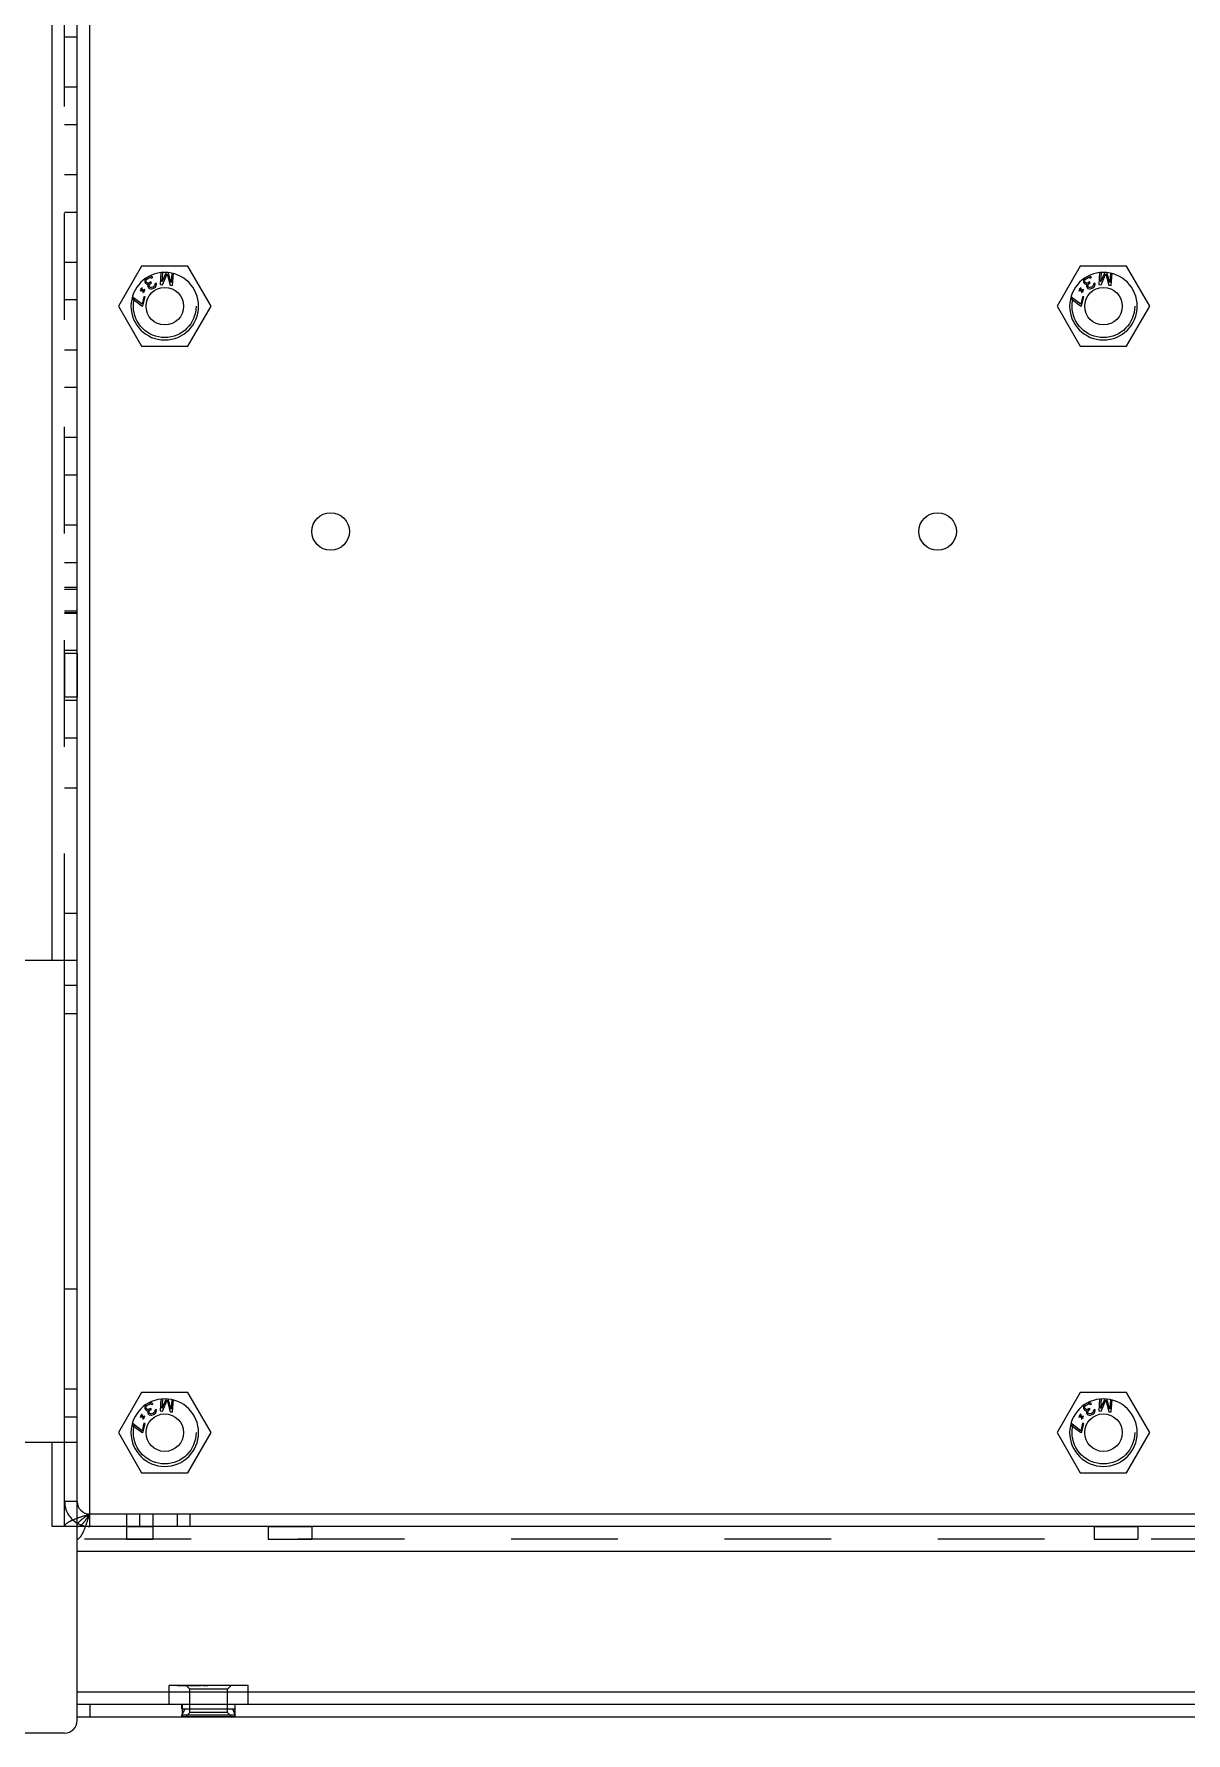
# Model space of a CAD drawing. Header units: millimetres. Extents: x 0 to 8948, y -1340 to 1100.
# Drawn here: x 7046.4 to 7138.5, y -885.5 to -749.7 of the extents above; entities that cross this region are included whole.
import ezdxf

# ---------------------------------------------------------------- set-up
doc = ezdxf.new("R2010")
doc.units = ezdxf.units.MM
doc.header["$LTSCALE"] = 85.25
doc.linetypes.add('HIDDEN', pattern=[0.2, 0.1, -0.1])
doc.layers.get('0').update_dxf_attribs({"linetype": 'CONTINUOUS'})
doc.layers.add('02___PRT_ALL_AXES', color=7, linetype='CONTINUOUS')
doc.layers.add('DEFAULT_2', color=8, linetype='HIDDEN')

msp = doc.modelspace()

# ---------------------------------------------------------------- linework, layer by layer
at = {"color": 7, "linetype": 'Continuous'}
for p, q in [((7049.887, -884.496), (7049.887, -631.996)), ((7047.887, -823.746), (7047.887, -663.996)), ((7050.887, -868.996), (7050.887, -663.996)), ((7055.283, -769.434), (7055.28, -769.51)), ((7055.28, -769.51), (7055.295, -769.576)), ((7055.314, -769.365), (7055.283, -769.434)), ((7055.295, -769.576), (7055.339, -769.649)), ((7055.364, -769.286), (7055.314, -769.365)), ((7055.339, -769.649), (7055.4, -769.711)), ((7055.42, -769.229), (7055.364, -769.286)), ((7055.38, -769.475), (7055.394, -769.417)), ((7055.384, -769.522), (7055.38, -769.475)), ((7055.428, -769.595), (7055.384, -769.522)), ((7055.394, -769.417), (7055.419, -769.377)), ((7055.419, -769.377), (7055.497, -769.305)), ((7055.508, -769.646), (7055.428, -769.595)), ((7055.497, -769.305), (7055.604, -769.241)), ((7055.583, -769.651), (7055.508, -769.646)), ((7055.649, -769.114), (7055.573, -769.137)), ((7055.701, -769.604), (7055.583, -769.651)), ((7055.604, -769.241), (7055.704, -769.205)), ((7055.743, -769.108), (7055.649, -769.114)), ((7055.66, -769.778), (7055.745, -769.677)), ((7055.773, -769.561), (7055.701, -769.604)), ((7055.704, -769.205), (7055.751, -769.202)), ((7055.818, -769.112), (7055.743, -769.108)), ((7055.745, -769.677), (7055.816, -769.634)), ((7055.751, -769.202), (7055.809, -769.217)), ((7055.816, -769.634), (7055.773, -769.561)), ((7055.809, -769.217), (7055.848, -769.243)), ((7055.887, -769.145), (7055.818, -769.112)), ((7055.848, -769.243), (7055.938, -769.189)), ((7055.938, -769.189), (7055.887, -769.145)), ((7056.194, -769.656), (7056.105, -769.709)), ((7056.22, -769.739), (7056.194, -769.656)), ((7056.577, -768.814), (7056.509, -769.764)), ((7056.996, -768.798), (7056.649, -769.561)), ((7056.704, -768.802), (7056.649, -769.561)), ((7056.696, -769.778), (7057.072, -768.909)), ((7057.072, -768.909), (7057.32, -769.822)), ((7057.397, -769.615), (7057.163, -768.81)), ((7057.452, -768.855), (7057.397, -769.615)), ((7057.507, -769.836), (7057.575, -768.885)), ((7130.283, -769.434), (7130.28, -769.51)), ((7130.28, -769.51), (7130.295, -769.576)), ((7130.314, -769.365), (7130.283, -769.434)), ((7130.295, -769.576), (7130.339, -769.649)), ((7130.364, -769.286), (7130.314, -769.365)), ((7130.339, -769.649), (7130.4, -769.711)), ((7130.42, -769.229), (7130.364, -769.286)), ((7130.38, -769.475), (7130.394, -769.417)), ((7130.384, -769.522), (7130.38, -769.475)), ((7130.428, -769.595), (7130.384, -769.522)), ((7130.394, -769.417), (7130.419, -769.377)), ((7130.419, -769.377), (7130.497, -769.305)), ((7130.508, -769.646), (7130.428, -769.595)), ((7130.497, -769.305), (7130.604, -769.241)), ((7130.583, -769.651), (7130.508, -769.646)), ((7130.649, -769.114), (7130.573, -769.137)), ((7130.701, -769.604), (7130.583, -769.651)), ((7130.604, -769.241), (7130.704, -769.205)), ((7130.743, -769.108), (7130.649, -769.114)), ((7130.66, -769.778), (7130.745, -769.677)), ((7130.773, -769.561), (7130.701, -769.604)), ((7130.704, -769.205), (7130.751, -769.202)), ((7130.818, -769.112), (7130.743, -769.108)), ((7130.745, -769.677), (7130.816, -769.634)), ((7130.751, -769.202), (7130.809, -769.217)), ((7130.816, -769.634), (7130.773, -769.561)), ((7130.809, -769.217), (7130.848, -769.243)), ((7130.887, -769.145), (7130.818, -769.112)), ((7130.848, -769.243), (7130.938, -769.189)), ((7130.938, -769.189), (7130.887, -769.145)), ((7131.194, -769.656), (7131.105, -769.709)), ((7131.22, -769.739), (7131.194, -769.656)), ((7131.577, -768.814), (7131.509, -769.764)), ((7131.996, -768.798), (7131.649, -769.561)), ((7131.704, -768.802), (7131.649, -769.561)), ((7131.696, -769.778), (7132.072, -768.909)), ((7132.072, -768.909), (7132.32, -769.822)), ((7132.397, -769.615), (7132.163, -768.81)), ((7132.452, -768.855), (7132.397, -769.615)), ((7132.507, -769.836), (7132.575, -768.885)), ((7054.262, -770.864), (7055.042, -771.466)), ((7055.07, -771.344), (7054.293, -770.746)), ((7055.061, -770.213), (7054.914, -770.237)), ((7054.914, -770.237), (7054.919, -770.266)), ((7054.919, -770.266), (7055.096, -770.237)), ((7054.963, -770.093), (7054.939, -770.127)), ((7054.939, -770.127), (7055.061, -770.213)), ((7055.085, -770.178), (7054.963, -770.093)), ((7055.087, -770.027), (7055.057, -770.032)), ((7055.057, -770.032), (7055.085, -770.178)), ((7055.206, -770.735), (7055.07, -771.344)), ((7055.12, -770.203), (7055.087, -770.027)), ((7055.096, -770.237), (7055.128, -770.413)), ((7055.296, -770.174), (7055.12, -770.203)), ((7055.128, -770.413), (7055.158, -770.408)), ((7055.158, -770.408), (7055.13, -770.261)), ((7055.13, -770.261), (7055.252, -770.347)), ((7055.146, -771.49), (7055.31, -770.758)), ((7055.154, -770.227), (7055.301, -770.203)), ((7055.276, -770.313), (7055.154, -770.227)), ((7055.31, -770.758), (7055.206, -770.735)), ((7055.252, -770.347), (7055.276, -770.313)), ((7055.301, -770.203), (7055.296, -770.174)), ((7055.4, -769.711), (7055.469, -769.744)), ((7055.469, -769.744), (7055.58, -769.727)), ((7055.542, -769.824), (7055.539, -769.901)), ((7055.539, -769.901), (7055.565, -769.984)), ((7055.58, -769.727), (7055.542, -769.824)), ((7055.565, -769.984), (7055.587, -770.021)), ((7055.587, -770.021), (7055.649, -770.083)), ((7055.646, -769.836), (7055.66, -769.778)), ((7055.654, -769.931), (7055.646, -769.836)), ((7055.649, -770.083), (7055.764, -770.113)), ((7055.676, -769.967), (7055.654, -769.931)), ((7055.745, -770), (7055.676, -769.967)), ((7055.82, -770.005), (7055.745, -770)), ((7055.764, -770.113), (7055.857, -770.106)), ((7055.92, -769.969), (7055.82, -770.005)), ((7055.857, -770.106), (7055.993, -770.05)), ((7055.992, -769.926), (7055.92, -769.969)), ((7056.07, -769.854), (7055.992, -769.926)), ((7055.993, -770.05), (7056.029, -770.028)), ((7056.029, -770.028), (7056.143, -769.935)), ((7056.102, -769.786), (7056.07, -769.854)), ((7056.105, -769.709), (7056.102, -769.786)), ((7056.143, -769.935), (7056.192, -769.855)), ((7056.192, -769.855), (7056.22, -769.739)), ((7056.509, -769.764), (7056.696, -769.778)), ((7057.32, -769.822), (7057.507, -769.836)), ((7129.262, -770.864), (7130.042, -771.466)), ((7130.07, -771.344), (7129.293, -770.746)), ((7130.061, -770.213), (7129.914, -770.237)), ((7129.914, -770.237), (7129.919, -770.266)), ((7129.919, -770.266), (7130.096, -770.237)), ((7129.963, -770.093), (7129.939, -770.127)), ((7129.939, -770.127), (7130.061, -770.213)), ((7130.085, -770.178), (7129.963, -770.093)), ((7130.087, -770.027), (7130.057, -770.032)), ((7130.057, -770.032), (7130.085, -770.178)), ((7130.206, -770.735), (7130.07, -771.344)), ((7130.12, -770.203), (7130.087, -770.027)), ((7130.096, -770.237), (7130.128, -770.413)), ((7130.296, -770.174), (7130.12, -770.203)), ((7130.128, -770.413), (7130.158, -770.408)), ((7130.158, -770.408), (7130.13, -770.261)), ((7130.13, -770.261), (7130.252, -770.347)), ((7130.146, -771.49), (7130.31, -770.758)), ((7130.154, -770.227), (7130.301, -770.203)), ((7130.276, -770.313), (7130.154, -770.227)), ((7130.31, -770.758), (7130.206, -770.735)), ((7130.252, -770.347), (7130.276, -770.313)), ((7130.301, -770.203), (7130.296, -770.174)), ((7130.4, -769.711), (7130.469, -769.744)), ((7130.469, -769.744), (7130.58, -769.727)), ((7130.542, -769.824), (7130.539, -769.901)), ((7130.539, -769.901), (7130.565, -769.984)), ((7130.58, -769.727), (7130.542, -769.824)), ((7130.565, -769.984), (7130.587, -770.021)), ((7130.587, -770.021), (7130.649, -770.083)), ((7130.646, -769.836), (7130.66, -769.778)), ((7130.654, -769.931), (7130.646, -769.836)), ((7130.649, -770.083), (7130.764, -770.113)), ((7130.676, -769.967), (7130.654, -769.931)), ((7130.745, -770), (7130.676, -769.967)), ((7130.82, -770.005), (7130.745, -770)), ((7130.764, -770.113), (7130.857, -770.106)), ((7130.92, -769.969), (7130.82, -770.005)), ((7130.857, -770.106), (7130.993, -770.05)), ((7130.992, -769.926), (7130.92, -769.969)), ((7131.07, -769.854), (7130.992, -769.926)), ((7130.993, -770.05), (7131.029, -770.028)), ((7131.029, -770.028), (7131.143, -769.935)), ((7131.102, -769.786), (7131.07, -769.854)), ((7131.105, -769.709), (7131.102, -769.786)), ((7131.143, -769.935), (7131.192, -769.855)), ((7131.192, -769.855), (7131.22, -769.739)), ((7131.509, -769.764), (7131.696, -769.778)), ((7132.32, -769.822), (7132.507, -769.836)), ((7055.042, -771.466), (7055.146, -771.49)), ((7130.042, -771.466), (7130.146, -771.49)), ((7008.637, -823.746), (7049.887, -823.746)), ((7048.887, -825.746), (7049.887, -825.746)), ((7055.364, -859.286), (7055.314, -859.365)), ((7055.42, -859.229), (7055.364, -859.286)), ((7055.497, -859.305), (7055.604, -859.241)), ((7055.649, -859.114), (7055.573, -859.137)), ((7055.604, -859.241), (7055.704, -859.205)), ((7055.743, -859.108), (7055.649, -859.114)), ((7055.704, -859.205), (7055.751, -859.202)), ((7055.818, -859.112), (7055.743, -859.108)), ((7055.751, -859.202), (7055.809, -859.217)), ((7055.809, -859.217), (7055.848, -859.243)), ((7055.887, -859.145), (7055.818, -859.112)), ((7055.848, -859.243), (7055.938, -859.189)), ((7055.938, -859.189), (7055.887, -859.145)), ((7056.577, -858.814), (7056.509, -859.764)), ((7056.996, -858.798), (7056.649, -859.561)), ((7056.704, -858.802), (7056.649, -859.561)), ((7056.696, -859.778), (7057.072, -858.909)), ((7057.072, -858.909), (7057.32, -859.822)), ((7057.397, -859.615), (7057.163, -858.81)), ((7057.452, -858.855), (7057.397, -859.615)), ((7057.507, -859.836), (7057.575, -858.885)), ((7130.364, -859.286), (7130.314, -859.365)), ((7130.42, -859.229), (7130.364, -859.286)), ((7130.497, -859.305), (7130.604, -859.241)), ((7130.649, -859.114), (7130.573, -859.137)), ((7130.604, -859.241), (7130.704, -859.205)), ((7130.743, -859.108), (7130.649, -859.114)), ((7130.704, -859.205), (7130.751, -859.202)), ((7130.818, -859.112), (7130.743, -859.108)), ((7130.751, -859.202), (7130.809, -859.217)), ((7130.809, -859.217), (7130.848, -859.243)), ((7130.887, -859.145), (7130.818, -859.112)), ((7130.848, -859.243), (7130.938, -859.189)), ((7130.938, -859.189), (7130.887, -859.145)), ((7131.577, -858.814), (7131.509, -859.764)), ((7131.996, -858.798), (7131.649, -859.561)), ((7131.704, -858.802), (7131.649, -859.561)), ((7131.696, -859.778), (7132.072, -858.909)), ((7132.072, -858.909), (7132.32, -859.822)), ((7132.397, -859.615), (7132.163, -858.81)), ((7132.452, -858.855), (7132.397, -859.615)), ((7132.507, -859.836), (7132.575, -858.885)), ((7048.887, -860.246), (7049.887, -860.246)), ((7055.061, -860.213), (7054.914, -860.237)), ((7054.914, -860.237), (7054.919, -860.266)), ((7054.919, -860.266), (7055.096, -860.237)), ((7054.963, -860.093), (7054.939, -860.127)), ((7054.939, -860.127), (7055.061, -860.213)), ((7055.085, -860.178), (7054.963, -860.093)), ((7055.087, -860.027), (7055.057, -860.032)), ((7055.057, -860.032), (7055.085, -860.178)), ((7055.12, -860.203), (7055.087, -860.027)), ((7055.096, -860.237), (7055.128, -860.413)), ((7055.296, -860.174), (7055.12, -860.203)), ((7055.128, -860.413), (7055.158, -860.408)), ((7055.13, -860.261), (7055.252, -860.347)), ((7055.158, -860.408), (7055.13, -860.261)), ((7055.154, -860.227), (7055.301, -860.203)), ((7055.276, -860.313), (7055.154, -860.227)), ((7055.252, -860.347), (7055.276, -860.313)), ((7055.283, -859.434), (7055.28, -859.51)), ((7055.28, -859.51), (7055.295, -859.576)), ((7055.314, -859.365), (7055.283, -859.434)), ((7055.295, -859.576), (7055.339, -859.649)), ((7055.301, -860.203), (7055.296, -860.174)), ((7055.339, -859.649), (7055.4, -859.711)), ((7055.38, -859.475), (7055.394, -859.417)), ((7055.384, -859.522), (7055.38, -859.475)), ((7055.428, -859.595), (7055.384, -859.522)), ((7055.394, -859.417), (7055.419, -859.377)), ((7055.4, -859.711), (7055.469, -859.744)), ((7055.419, -859.377), (7055.497, -859.305)), ((7055.508, -859.646), (7055.428, -859.595)), ((7055.469, -859.744), (7055.58, -859.727)), ((7055.583, -859.651), (7055.508, -859.646)), ((7055.542, -859.824), (7055.539, -859.901)), ((7055.539, -859.901), (7055.565, -859.984)), ((7055.58, -859.727), (7055.542, -859.824)), ((7055.565, -859.984), (7055.587, -860.021)), ((7055.701, -859.604), (7055.583, -859.651)), ((7055.587, -860.021), (7055.649, -860.083)), ((7055.646, -859.836), (7055.66, -859.778)), ((7055.654, -859.931), (7055.646, -859.836)), ((7055.649, -860.083), (7055.764, -860.113)), ((7055.676, -859.967), (7055.654, -859.931)), ((7055.66, -859.778), (7055.745, -859.677)), ((7055.745, -860), (7055.676, -859.967)), ((7055.773, -859.561), (7055.701, -859.604)), ((7055.745, -859.677), (7055.816, -859.634)), ((7055.82, -860.005), (7055.745, -860)), ((7055.764, -860.113), (7055.857, -860.106)), ((7055.816, -859.634), (7055.773, -859.561)), ((7055.92, -859.969), (7055.82, -860.005)), ((7055.857, -860.106), (7055.993, -860.05)), ((7055.992, -859.926), (7055.92, -859.969)), ((7056.07, -859.854), (7055.992, -859.926)), ((7055.993, -860.05), (7056.029, -860.028)), ((7056.029, -860.028), (7056.143, -859.935)), ((7056.102, -859.786), (7056.07, -859.854)), ((7056.105, -859.709), (7056.102, -859.786)), ((7056.194, -859.656), (7056.105, -859.709)), ((7056.143, -859.935), (7056.192, -859.855)), ((7056.192, -859.855), (7056.22, -859.739)), ((7056.22, -859.739), (7056.194, -859.656)), ((7056.509, -859.764), (7056.696, -859.778)), ((7057.32, -859.822), (7057.507, -859.836)), ((7130.061, -860.213), (7129.914, -860.237)), ((7129.914, -860.237), (7129.919, -860.266)), ((7129.919, -860.266), (7130.096, -860.237)), ((7129.963, -860.093), (7129.939, -860.127)), ((7129.939, -860.127), (7130.061, -860.213)), ((7130.085, -860.178), (7129.963, -860.093)), ((7130.087, -860.027), (7130.057, -860.032)), ((7130.057, -860.032), (7130.085, -860.178)), ((7130.12, -860.203), (7130.087, -860.027)), ((7130.096, -860.237), (7130.128, -860.413)), ((7130.296, -860.174), (7130.12, -860.203)), ((7130.128, -860.413), (7130.158, -860.408)), ((7130.13, -860.261), (7130.252, -860.347)), ((7130.158, -860.408), (7130.13, -860.261)), ((7130.154, -860.227), (7130.301, -860.203)), ((7130.276, -860.313), (7130.154, -860.227)), ((7130.252, -860.347), (7130.276, -860.313)), ((7130.283, -859.434), (7130.28, -859.51)), ((7130.28, -859.51), (7130.295, -859.576)), ((7130.314, -859.365), (7130.283, -859.434)), ((7130.295, -859.576), (7130.339, -859.649)), ((7130.301, -860.203), (7130.296, -860.174)), ((7130.339, -859.649), (7130.4, -859.711)), ((7130.38, -859.475), (7130.394, -859.417)), ((7130.384, -859.522), (7130.38, -859.475)), ((7130.428, -859.595), (7130.384, -859.522)), ((7130.394, -859.417), (7130.419, -859.377)), ((7130.4, -859.711), (7130.469, -859.744)), ((7130.419, -859.377), (7130.497, -859.305)), ((7130.508, -859.646), (7130.428, -859.595)), ((7130.469, -859.744), (7130.58, -859.727)), ((7130.583, -859.651), (7130.508, -859.646)), ((7130.542, -859.824), (7130.539, -859.901)), ((7130.539, -859.901), (7130.565, -859.984)), ((7130.58, -859.727), (7130.542, -859.824)), ((7130.565, -859.984), (7130.587, -860.021)), ((7130.701, -859.604), (7130.583, -859.651)), ((7130.587, -860.021), (7130.649, -860.083)), ((7130.646, -859.836), (7130.66, -859.778)), ((7130.654, -859.931), (7130.646, -859.836)), ((7130.649, -860.083), (7130.764, -860.113)), ((7130.676, -859.967), (7130.654, -859.931)), ((7130.66, -859.778), (7130.745, -859.677)), ((7130.745, -860), (7130.676, -859.967)), ((7130.773, -859.561), (7130.701, -859.604)), ((7130.745, -859.677), (7130.816, -859.634)), ((7130.82, -860.005), (7130.745, -860)), ((7130.764, -860.113), (7130.857, -860.106)), ((7130.816, -859.634), (7130.773, -859.561)), ((7130.92, -859.969), (7130.82, -860.005)), ((7130.857, -860.106), (7130.993, -860.05)), ((7130.992, -859.926), (7130.92, -859.969)), ((7131.07, -859.854), (7130.992, -859.926)), ((7130.993, -860.05), (7131.029, -860.028)), ((7131.029, -860.028), (7131.143, -859.935)), ((7131.102, -859.786), (7131.07, -859.854)), ((7131.105, -859.709), (7131.102, -859.786)), ((7131.194, -859.656), (7131.105, -859.709)), ((7131.143, -859.935), (7131.192, -859.855)), ((7131.192, -859.855), (7131.22, -859.739)), ((7131.22, -859.739), (7131.194, -859.656)), ((7131.509, -859.764), (7131.696, -859.778)), ((7132.32, -859.822), (7132.507, -859.836)), ((7054.262, -860.864), (7055.042, -861.466)), ((7055.07, -861.344), (7054.293, -860.746)), ((7055.042, -861.466), (7055.146, -861.49)), ((7055.206, -860.735), (7055.07, -861.344)), ((7055.146, -861.49), (7055.31, -860.758)), ((7055.31, -860.758), (7055.206, -860.735)), ((7129.262, -860.864), (7130.042, -861.466)), ((7130.07, -861.344), (7129.293, -860.746)), ((7130.042, -861.466), (7130.146, -861.49)), ((7130.206, -860.735), (7130.07, -861.344)), ((7130.146, -861.49), (7130.31, -860.758)), ((7130.31, -860.758), (7130.206, -860.735)), ((7008.637, -862.246), (7049.887, -862.246)), ((7047.887, -868.996), (7047.887, -862.246)), ((7050.887, -867.996), (7364.887, -867.996)), ((7057.887, -867.996), (7057.887, -868.996)), ((7058.887, -867.996), (7058.887, -868.996)), ((7365.887, -868.996), (7047.887, -868.996)), ((7365.887, -870.996), (7049.887, -870.996)), ((7049.887, -882.196), (7057.237, -882.196)), ((7057.237, -883.196), (7057.237, -881.696)), ((7063.537, -881.696), (7057.237, -881.696)), ((7063.537, -883.196), (7063.537, -881.696)), ((7063.537, -882.196), (7147.237, -882.196)), ((7049.887, -883.196), (7365.887, -883.196)), ((7050.887, -883.196), (7050.887, -884.196)), ((7048.887, -885.496), (6994.387, -885.496))]:
    msp.add_line(p, q, dxfattribs=at)
at = {"color": 3, "linetype": 'Continuous'}
for p, q in [((7048.887, -862.246), (7048.887, -823.746)), ((7049.887, -884.196), (7365.887, -884.196))]:
    msp.add_line(p, q, dxfattribs=at)
at = {"color": 7, "linetype": 'Continuous'}
for centre, radius, start, end in [((7056.887, -771.496), 2.7, 0, 180), ((7131.887, -771.496), 2.7, 0, 180), ((7056.887, -861.496), 2.7, 0, 180), ((7131.887, -861.496), 2.7, 0, 180), ((7050.887, -866.996), 1, 180, 270), ((7048.887, -884.496), 1, 270, 0)]:
    msp.add_arc(centre, radius, start, end, dxfattribs=at)
at = {"color": 3, "linetype": 'Continuous'}
msp.add_arc((7050.887, -866.996), 2, 239.86467, 270, dxfattribs=at)
at = {"color": 7, "linetype": 'Continuous'}
for points, knots in [([(7049.887, -868.996), (7049.887, -868.976), (7049.893, -868.893), (7049.925, -868.813), (7049.956, -868.758)], [0, 0, 0, 0, 0.2390557, 1, 1, 1, 1]), ([(7049.887, -868.996), (7049.914, -868.996), (7050.029, -868.984), (7050.135, -868.926), (7050.206, -868.873)], [0, 0, 0, 0, 0.2318764, 1, 1, 1, 1])]:
    msp.add_open_spline(points, degree=3, knots=knots, dxfattribs=at)
at = {"layer": '02___PRT_ALL_AXES', "color": 8, "linetype": 'HIDDEN'}
for p, q in [((7049.887, -796.046), (7048.887, -796.046)), ((7048.887, -799.246), (7048.887, -802.746)), ((7049.887, -799.246), (7048.887, -799.246)), ((7049.887, -799.246), (7049.887, -802.746)), ((7049.887, -802.746), (7048.887, -802.746)), ((7053.837, -867.996), (7053.837, -869.996)), ((7053.837, -867.996), (7055.937, -867.996)), ((7054.887, -868.996), (7054.887, -867.996)), ((7055.937, -867.996), (7055.937, -869.996)), ((7053.837, -868.996), (7055.937, -868.996)), ((7053.837, -869.996), (7055.937, -869.996)), ((7065.137, -868.996), (7065.137, -869.996)), ((7065.137, -868.996), (7068.637, -868.996)), ((7065.137, -869.996), (7068.637, -869.996)), ((7068.637, -868.996), (7068.637, -869.996)), ((7131.137, -868.996), (7134.637, -868.996)), ((7131.137, -868.996), (7131.137, -869.996)), ((7131.137, -869.996), (7134.637, -869.996)), ((7134.637, -868.996), (7134.637, -869.996)), ((7058.287, -883.196), (7058.287, -884.196)), ((7058.287, -883.196), (7062.487, -883.196)), ((7062.487, -883.196), (7062.487, -884.196)), ((7058.287, -884.196), (7062.487, -884.196))]:
    msp.add_line(p, q, dxfattribs=at)
at = {"layer": '02___PRT_ALL_AXES', "color": 7, "linetype": 'Continuous'}
for centre in [(7056.887, -771.496), (7131.887, -771.496), (7070.137, -789.496), (7118.637, -789.496), (7056.887, -861.496), (7131.887, -861.496)]:
    msp.add_circle(centre, 1.5, dxfattribs=at)
for centre in [(7056.887, -771.496), (7131.887, -771.496), (7056.887, -861.496), (7131.887, -861.496)]:
    msp.add_arc(centre, 2.7, 180, 0, dxfattribs=at)
at = {"layer": 'DEFAULT_2', "color": 8, "linetype": 'HIDDEN'}
for p, q in [((7048.887, -823.746), (7048.887, -663.996)), ((7049.887, -749.996), (7048.887, -749.996)), ((7049.887, -753.996), (7048.887, -753.996)), ((7049.887, -756.996), (7048.887, -756.996)), ((7049.887, -760.996), (7048.887, -760.996)), ((7049.887, -763.996), (7048.887, -763.996)), ((7049.887, -767.996), (7048.887, -767.996)), ((7055.039, -768.296), (7053.192, -771.496)), ((7058.734, -768.296), (7055.039, -768.296)), ((7060.582, -771.496), (7058.734, -768.296)), ((7130.039, -768.296), (7128.192, -771.496)), ((7133.734, -768.296), (7130.039, -768.296)), ((7135.582, -771.496), (7133.734, -768.296)), ((7049.887, -770.996), (7048.887, -770.996)), ((7053.192, -771.496), (7055.039, -774.696)), ((7058.734, -774.696), (7060.582, -771.496)), ((7128.192, -771.496), (7130.039, -774.696)), ((7133.734, -774.696), (7135.582, -771.496)), ((7049.887, -774.996), (7048.887, -774.996)), ((7055.039, -774.696), (7058.734, -774.696)), ((7130.039, -774.696), (7133.734, -774.696)), ((7049.887, -777.996), (7048.887, -777.996)), ((7049.887, -781.996), (7048.887, -781.996)), ((7049.887, -784.996), (7048.887, -784.996)), ((7049.887, -788.996), (7048.887, -788.996)), ((7049.887, -791.996), (7048.887, -791.996)), ((7048.887, -793.946), (7049.887, -793.946)), ((7048.887, -794.112), (7049.887, -794.112)), ((7048.887, -795.832), (7049.887, -795.832)), ((7049.887, -795.996), (7048.887, -795.996)), ((7049.887, -798.996), (7048.887, -798.996)), ((7049.887, -802.996), (7048.887, -802.996)), ((7049.887, -805.996), (7048.887, -805.996)), ((7049.887, -809.996), (7048.887, -809.996)), ((7048.887, -819.996), (7049.887, -819.996)), ((7048.887, -827.996), (7049.887, -827.996)), ((7048.887, -849.996), (7049.887, -849.996)), ((7048.887, -857.996), (7049.887, -857.996)), ((7055.039, -858.296), (7053.192, -861.496)), ((7058.734, -858.296), (7055.039, -858.296)), ((7060.582, -861.496), (7058.734, -858.296)), ((7130.039, -858.296), (7128.192, -861.496)), ((7133.734, -858.296), (7130.039, -858.296)), ((7135.582, -861.496), (7133.734, -858.296)), ((7053.192, -861.496), (7055.039, -864.696)), ((7058.734, -864.696), (7060.582, -861.496)), ((7128.192, -861.496), (7130.039, -864.696)), ((7133.734, -864.696), (7135.582, -861.496)), ((7048.887, -868.996), (7048.887, -862.246)), ((7055.039, -864.696), (7058.734, -864.696)), ((7130.039, -864.696), (7133.734, -864.696)), ((7049.887, -866.996), (7048.887, -866.996)), ((7365.887, -869.996), (7049.887, -869.996)), ((7057.237, -882.196), (7063.537, -882.196)), ((7057.911, -881.716), (7057.911, -881.696)), ((7059.803, -881.716), (7057.911, -881.716)), ((7057.925, -881.716), (7057.925, -881.696)), ((7057.948, -881.696), (7057.948, -881.716)), ((7057.955, -881.716), (7057.955, -881.696)), ((7057.993, -881.696), (7057.993, -881.716)), ((7057.993, -881.716), (7057.993, -881.696)), ((7057.994, -881.696), (7057.994, -881.716)), ((7057.996, -881.716), (7057.996, -881.696)), ((7058.006, -881.716), (7058.006, -881.696)), ((7058.016, -881.696), (7058.016, -881.716)), ((7058.24, -881.716), (7058.24, -881.696)), ((7058.273, -881.716), (7058.273, -881.696)), ((7058.354, -881.716), (7058.354, -881.696)), ((7058.387, -881.716), (7058.387, -881.696)), ((7058.396, -881.696), (7058.396, -881.716)), ((7058.408, -881.716), (7058.408, -881.696)), ((7058.428, -881.696), (7058.428, -881.716)), ((7058.429, -881.716), (7058.429, -881.696)), ((7058.431, -881.716), (7058.431, -881.696)), ((7058.458, -881.716), (7058.458, -881.696)), ((7058.459, -881.716), (7058.459, -881.696)), ((7058.465, -881.716), (7058.465, -881.696)), ((7058.475, -881.716), (7058.475, -881.696)), ((7058.487, -881.696), (7058.487, -881.716)), ((7058.488, -881.716), (7058.488, -881.696)), ((7058.533, -881.716), (7058.533, -881.696)), ((7058.545, -881.716), (7058.545, -881.696)), ((7058.575, -881.716), (7058.575, -881.696)), ((7058.578, -881.716), (7058.578, -881.696)), ((7058.581, -881.716), (7058.581, -881.696)), ((7058.887, -881.996), (7058.587, -881.696)), ((7058.588, -881.716), (7058.588, -881.696)), ((7058.655, -881.716), (7058.655, -881.696)), ((7058.673, -881.696), (7058.673, -881.716)), ((7058.675, -881.716), (7058.675, -881.696)), ((7058.677, -881.716), (7058.677, -881.696)), ((7058.678, -881.696), (7058.678, -881.716)), ((7058.692, -881.696), (7058.692, -881.716)), ((7058.695, -881.716), (7058.695, -881.696)), ((7058.698, -881.716), (7058.698, -881.696)), ((7058.711, -881.716), (7058.711, -881.696)), ((7058.712, -881.716), (7058.712, -881.696)), ((7058.72, -881.716), (7058.72, -881.696)), ((7058.721, -881.716), (7058.721, -881.696)), ((7058.782, -881.716), (7058.782, -881.696)), ((7058.782, -881.716), (7058.782, -881.696)), ((7058.794, -881.696), (7058.794, -881.716)), ((7058.819, -881.716), (7058.819, -881.696)), ((7058.825, -881.716), (7058.825, -881.696)), ((7058.841, -881.716), (7058.841, -881.696)), ((7058.843, -881.716), (7058.843, -881.696)), ((7058.856, -881.696), (7058.856, -881.716)), ((7058.86, -881.716), (7058.86, -881.696)), ((7058.87, -881.716), (7058.87, -881.696)), ((7058.871, -881.716), (7058.871, -881.696)), ((7058.874, -881.716), (7058.874, -881.696)), ((7058.886, -881.716), (7058.886, -881.696)), ((7058.887, -883.866), (7058.887, -881.996)), ((7061.887, -881.996), (7058.887, -881.996)), ((7058.899, -881.696), (7058.899, -881.716)), ((7058.9, -881.716), (7058.9, -881.696)), ((7058.901, -881.716), (7058.901, -881.696)), ((7058.935, -881.696), (7058.935, -881.716)), ((7058.942, -881.716), (7058.942, -881.696)), ((7059.002, -881.716), (7059.002, -881.696)), ((7059.009, -881.696), (7059.009, -881.716)), ((7059.033, -881.716), (7059.033, -881.696)), ((7059.044, -881.716), (7059.044, -881.696)), ((7059.056, -881.696), (7059.056, -881.716)), ((7059.067, -881.716), (7059.067, -881.696)), ((7059.067, -881.716), (7059.067, -881.696)), ((7059.078, -881.716), (7059.078, -881.696)), ((7059.08, -881.716), (7059.08, -881.696)), ((7059.119, -881.716), (7059.119, -881.696)), ((7059.148, -881.716), (7059.148, -881.696)), ((7059.155, -881.716), (7059.155, -881.696)), ((7059.156, -881.716), (7059.156, -881.696)), ((7059.231, -881.696), (7059.231, -881.716)), ((7059.249, -881.716), (7059.249, -881.696)), ((7059.278, -881.716), (7059.278, -881.696)), ((7059.291, -881.696), (7059.291, -881.716)), ((7059.301, -881.696), (7059.301, -881.716)), ((7059.319, -881.716), (7059.319, -881.696)), ((7059.349, -881.696), (7059.349, -881.716)), ((7059.357, -881.716), (7059.357, -881.696)), ((7059.486, -881.696), (7059.486, -881.716)), ((7059.52, -881.716), (7059.52, -881.696)), ((7059.549, -881.716), (7059.549, -881.696)), ((7059.556, -881.716), (7059.556, -881.696)), ((7059.585, -881.716), (7059.585, -881.696)), ((7059.597, -881.716), (7059.597, -881.696)), ((7059.625, -881.716), (7059.625, -881.696)), ((7059.632, -881.716), (7059.632, -881.696)), ((7059.791, -881.716), (7059.791, -881.696)), ((7059.803, -881.716), (7059.803, -881.696)), ((7059.943, -881.696), (7059.943, -881.716)), ((7060.324, -881.716), (7059.943, -881.716)), ((7059.944, -881.716), (7059.944, -881.696)), ((7059.984, -881.716), (7059.984, -881.696)), ((7059.993, -881.716), (7059.993, -881.696)), ((7059.994, -881.696), (7059.994, -881.716)), ((7059.995, -881.716), (7059.995, -881.696)), ((7060.017, -881.716), (7060.017, -881.696)), ((7060.024, -881.716), (7060.024, -881.696)), ((7060.024, -881.696), (7060.024, -881.716)), ((7060.029, -881.716), (7060.029, -881.696)), ((7060.032, -881.716), (7060.032, -881.696)), ((7060.11, -881.716), (7060.11, -881.696)), ((7060.126, -881.716), (7060.126, -881.696)), ((7060.126, -881.716), (7060.126, -881.696)), ((7060.135, -881.716), (7060.135, -881.696)), ((7060.16, -881.716), (7060.16, -881.696)), ((7060.171, -881.716), (7060.171, -881.696)), ((7060.217, -881.716), (7060.217, -881.696)), ((7060.244, -881.716), (7060.244, -881.696)), ((7060.25, -881.716), (7060.25, -881.696)), ((7060.276, -881.716), (7060.276, -881.696)), ((7060.277, -881.716), (7060.277, -881.696)), ((7060.283, -881.716), (7060.283, -881.696)), ((7060.284, -881.716), (7060.284, -881.696)), ((7060.291, -881.696), (7060.291, -881.716)), ((7060.295, -881.716), (7060.295, -881.696)), ((7060.323, -881.716), (7060.323, -881.696)), ((7060.324, -881.716), (7060.324, -881.696)), ((7061.887, -881.996), (7062.187, -881.696)), ((7061.887, -883.866), (7061.887, -881.996)), ((7058.262, -883.576), (7058.262, -883.196)), ((7058.262, -883.576), (7062.512, -883.576)), ((7058.487, -883.576), (7058.262, -884.066)), ((7062.287, -883.576), (7062.512, -884.066)), ((7062.512, -883.576), (7062.512, -883.196)), ((7058.262, -884.166), (7058.262, -884.066)), ((7062.512, -884.066), (7058.262, -884.066)), ((7058.262, -884.166), (7062.512, -884.166)), ((7058.887, -883.866), (7058.587, -884.166)), ((7061.887, -883.866), (7058.887, -883.866)), ((7061.887, -883.866), (7062.187, -884.166)), ((7062.512, -884.166), (7062.512, -884.066))]:
    msp.add_line(p, q, dxfattribs=at)
for centre in [(7056.887, -771.496), (7131.887, -771.496), (7056.887, -861.496), (7131.887, -861.496)]:
    msp.add_circle(centre, 2.5, dxfattribs=at)
msp.add_arc((7050.887, -866.996), 2, 180, 239.86467, dxfattribs=at)
for points, knots in [([(7048.887, -868.996), (7048.887, -868.898), (7049.018, -868.746), (7049.237, -868.609), (7049.598, -868.431), (7050.154, -868.23), (7050.631, -868.077), (7050.887, -867.996)], [0, 0, 0, 0, 0.1275582, 0.2247905, 0.3461005, 0.6491201, 1, 1, 1, 1]), ([(7049.887, -869.996), (7049.985, -869.996), (7050.137, -869.865), (7050.274, -869.646), (7050.452, -869.285), (7050.653, -868.728), (7050.806, -868.251), (7050.887, -867.996)], [0, 0, 0, 0, 0.1275582, 0.2247905, 0.3461005, 0.6491201, 1, 1, 1, 1]), ([(7049.956, -868.758), (7050.044, -868.605), (7050.358, -868.331), (7050.696, -868.117), (7050.887, -867.996)], [0, 0, 0, 0, 0.4377516, 1, 1, 1, 1]), ([(7050.206, -868.873), (7050.339, -868.772), (7050.579, -868.48), (7050.777, -868.168), (7050.887, -867.996)], [0, 0, 0, 0, 0.449748, 1, 1, 1, 1])]:
    msp.add_open_spline(points, degree=3, knots=knots, dxfattribs=at)

doc.saveas('drawing.dxf')
